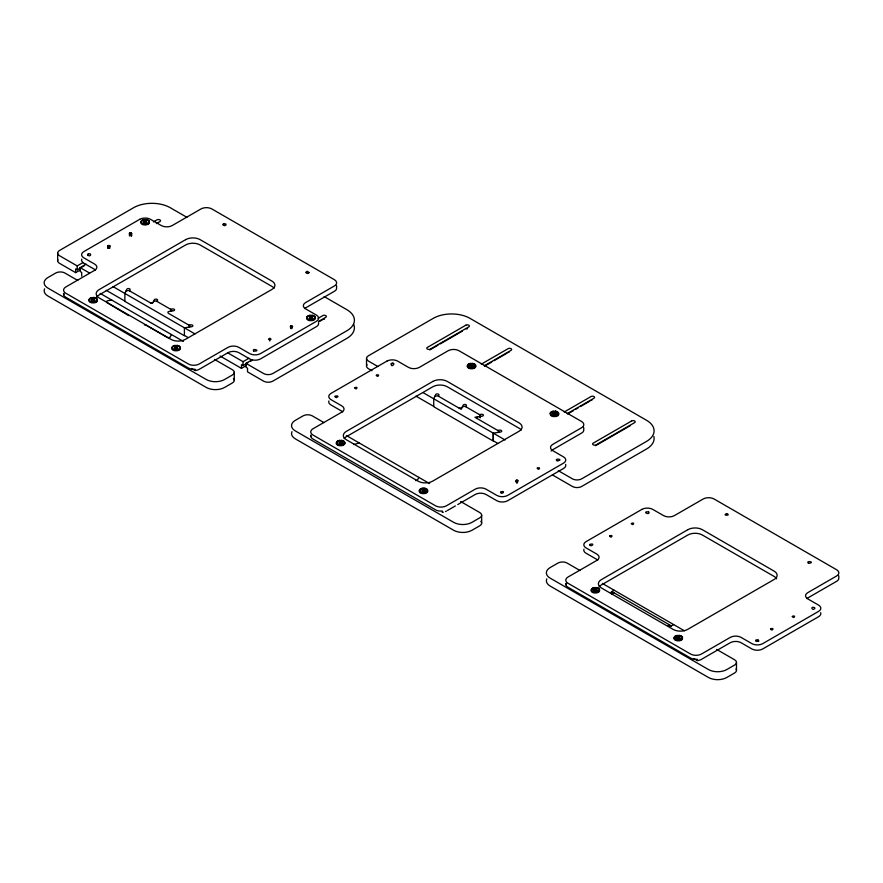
<?xml version="1.0" encoding="UTF-8"?>
<svg xmlns="http://www.w3.org/2000/svg" width="883" height="883" viewBox="0 0 883 883"><rect width="100%" height="100%" fill="white"/><g stroke="black" fill="none" stroke-linecap="round" stroke-linejoin="round"><path stroke-width="1.32" d="M318.454 322.626A7.649 4.415 0 0 1 316.379 326.655L260.496 358.917A7.649 4.415 0 0 1 249.679 358.917L238.863 352.67A7.649 4.415 0 0 0 228.046 352.67L199.194 369.326A7.649 4.415 0 0 1 195.088 370.551L195.088 369.237A7.649 4.415 0 0 1 188.388 368.001L65.795 297.229A7.649 4.415 0 0 1 63.664 293.355L63.664 294.679A7.649 4.415 0 0 1 63.951 294.028M310.827 436.478L310.827 435.164A7.649 4.415 0 0 0 312.957 439.028L435.551 509.811A7.649 4.415 0 0 0 442.262 511.036L442.262 512.361A7.649 4.415 0 0 0 443.387 512.195M497.725 430.44L499.601 430.142A1.689 0.971 0 0 1 501.665 430.838A1.689 0.971 0 0 1 500.473 432.03L493.255 433.145L493.255 440.76L497.979 443.487M820.671 612.67A7.649 4.415 0 0 1 818.596 616.698L762.713 648.961A7.649 4.415 0 0 1 751.897 648.961L741.08 642.714A7.649 4.415 0 0 0 730.263 642.714L701.422 659.369A7.649 4.415 0 0 1 697.305 660.594L697.305 659.281A7.649 4.415 0 0 1 690.605 658.045L568.012 587.272A7.649 4.415 0 0 1 565.882 583.398L565.882 584.723A7.649 4.415 0 0 1 566.632 583.442M336.335 443.365L336.489 442.725A4.327 2.494 0 0 1 337.604 441.632M344.8 442.78L344.657 443.961A4.327 2.494 0 0 1 341.633 445.694L339.447 445.705A4.15 2.395 0 0 1 336.478 443.994L336.489 442.184A4.327 2.494 0 0 1 339.514 440.451L341.699 440.44A4.15 2.395 0 0 1 344.668 442.151L344.8 443.321M467.328 366.39L467.482 365.761M475.794 365.805L475.639 366.445A4.327 2.494 0 0 1 472.626 368.189L470.429 368.189A4.15 2.395 0 0 1 467.46 366.478M550.44 413.034L550.418 414.293A4.15 2.395 0 0 0 553.387 416.014L555.584 416.003A4.327 2.494 0 0 0 558.597 414.259L558.608 412.99M550.44 413.575L550.418 414.833A4.15 2.395 0 0 0 553.387 416.555L555.584 416.544A4.327 2.494 0 0 0 558.597 414.8L558.608 413.531M674.7 637.029L674.689 638.155M353.653 444.535L359.293 443.001M308.984 272.814L307.361 273.465L305.606 272.417L307.361 271.401L309.127 272.45M500.495 492.317L500.639 491.875C506.136 490.12 502.361 494.866 500.639 492.714M589.689 544.8L589.833 544.358C595.628 542.648 591.433 547.35 589.833 545.164M755.539 640.55L755.682 640.12C761.113 638.21 757.338 643.111 755.682 640.926M814.435 607.57C810.164 605.793 811.808 611.213 814.81 608.685L814.81 607.879M129.558 290.86L130.066 289.779A1.689 0.971 0 0 0 128.874 288.586A1.689 0.971 0 0 0 126.81 289.271L124.878 293.443L124.878 301.379L184.404 335.739L184.404 327.814L191.622 326.699A1.689 0.971 0 0 0 192.814 325.507A1.689 0.971 0 0 0 190.75 324.812L188.874 325.11M126.048 290.904L128.874 290.463L150.761 303.024L152.858 302.703L154.282 299.845A1.689 0.971 0 0 1 156.346 299.16A1.689 0.971 0 0 1 157.538 300.352L157.031 301.434M171.434 334.547L170.011 337.394L167.671 337.637L146.026 325.165L144.404 324.911M438.409 396.191L438.917 395.109A1.689 0.971 0 0 0 437.725 393.917A1.689 0.971 0 0 0 435.661 394.602L433.73 398.774L433.73 406.71L493.255 441.07L493.255 433.145M418.829 477.372L417.394 480.22L415.584 480.606M465.882 406.765L466.39 405.683A1.689 0.971 0 0 0 465.198 404.491A1.689 0.971 0 0 0 463.134 405.176L461.202 409.348L437.725 395.794L434.911 396.235M153.532 301.478L156.114 300.926L171.247 309.646L171.677 310.584L170.485 311.269M461.952 407.725L459.138 408.156M462.383 406.809L464.977 406.257L480.098 414.977L480.54 415.915L479.348 416.599M87.98 254.028L88.532 253.785L87.616 255.154M107.825 245.684C107.141 249.094 112.925 244.679 107.825 245.684L107.825 248.344M129.459 233.189C128.775 236.611 134.558 232.196 129.459 233.189L129.459 235.849M253.84 351.191C261.71 351.125 251.986 347.604 253.465 350.915M391.037 363.542C390.937 368.973 397.008 362.052 391.588 363.354M143.73 222.317L144.768 220.849L146.203 221.07L146.578 222.759M143.73 221.456L145.54 222.505L146.578 221.898M145.54 222.991L146.578 222.384L146.203 221.556L143.73 221.942L144.106 222.77L145.54 222.505M186.942 217.35L170.242 207.704A25.905 14.956 0 0 0 133.609 207.704L59.569 250.452A6.479 3.742 0 0 0 59.569 255.739L77.207 265.926L83.168 262.494M153.41 221.931L156.986 219.867A2.075 1.192 0 0 1 159.911 219.867A2.075 1.192 0 0 1 159.911 221.567L156.335 223.631M81.7 276.136L81.7 272.428L80.143 271.534L80.143 267.615L86.093 264.183M80.397 269.9L75.651 272.637L75.651 268.94L77.207 269.845L84.36 265.717M91.755 300.297L92.803 298.829L94.227 299.05L94.613 300.739M91.755 299.436L93.565 300.485L94.613 299.878M174.691 347.317L177.163 346.931L177.538 348.244L175.728 347.196L174.691 347.803L175.066 348.63L174.691 347.317L174.691 348.178M175.066 348.145L177.538 347.759M309.558 318.057L310.606 316.589L312.03 316.809L312.416 318.498M309.558 317.196L311.368 318.244L312.416 317.637M227.792 352.869L243.035 361.666L248.995 358.233M318.046 318.366L322.803 315.617A2.075 1.192 0 0 1 325.739 315.617A2.075 1.192 0 0 1 325.739 317.306L318.597 321.434M353.509 323.973A25.905 14.956 0 0 1 346.809 338.41L272.77 381.158A6.479 3.742 0 0 1 263.609 381.158L247.527 371.875L247.527 368.167L245.971 367.273L245.971 363.354L251.92 359.922M246.225 365.639L241.478 368.377L241.478 364.679L243.035 365.584L247.803 362.836M250.187 361.456L252.56 360.076M319.238 321.589L322.803 319.525M429.745 349.955L437.891 345.242M440.22 343.906L462.339 331.136M346.313 436.71L432.847 386.754A10.199 5.883 0 0 1 447.273 386.754L519.094 428.222A10.199 5.883 0 0 1 521.246 430.043M470.131 365.286L472.604 364.911L472.99 365.728L471.941 366.82L470.507 366.6L470.131 365.286L470.507 366.975M470.131 365.783L472.604 365.396L472.99 366.224M339.138 443.123L340.187 441.666L341.622 441.886L341.997 443.564M470.507 366.114L472.99 365.728M339.138 442.262L339.525 443.089L341.997 442.703M481.312 364.138L508.089 348.675A2.075 1.192 0 0 1 511.025 348.675A2.075 1.192 0 0 1 511.025 350.363L484.248 365.827M484.811 366.037L491.787 361.997M494.116 360.65L506.93 353.266M553.089 413.101L553.464 414.414L553.089 413.101L555.562 412.725L555.948 414.039L554.899 414.635L555.948 413.542M553.089 413.597L555.562 413.211L555.948 414.039M422.074 491.003L423.123 489.535L424.546 489.756L424.933 491.445M422.074 490.142L423.884 491.191L424.933 490.584M564.226 412.008L591.003 396.544A2.075 1.192 0 0 1 593.939 396.544A2.075 1.192 0 0 1 593.939 398.244L567.162 413.697M567.725 413.906L573.542 410.54M575.871 409.193L578.199 407.858M580.528 406.511L589.844 401.136M447.394 510.54L455.363 505.937M457.736 504.568L475.209 494.48A7.649 4.415 0 0 1 486.025 494.48L496.842 500.727A7.649 4.415 0 0 0 507.659 500.727L563.553 468.454A7.649 4.415 0 0 0 565.628 464.425M595.572 445.694L630.495 425.529M593.972 590.341L595.021 588.873L596.455 589.093L596.831 590.407L594.358 590.793L593.972 589.965L595.021 589.369L596.831 590.407M593.972 589.48L594.358 590.308L596.831 589.921M614.126 590.219L611.842 591.544A1.645 0.949 0 0 0 611.621 592.99A1.645 0.949 0 0 0 614.126 592.868M669.082 624.59A1.667 0.96 0 0 0 668.773 626.091A1.667 0.96 0 0 0 671.367 625.915L673.652 624.59M676.908 638.221L677.945 636.753L679.38 636.974L679.755 638.663M676.908 637.36L677.283 638.188L679.755 637.802M678.718 638.895L679.755 638.288L679.38 637.46L676.908 637.846L677.283 638.674L678.718 638.409M223.741 223.609C220.22 225.121 226.909 226.754 226.059 224.127L223.741 223.631L224.437 223.554M290.827 325.937C288.079 328.796 296.07 326.246 290.827 325.937L290.827 328.597M516.367 480.231C513.608 483.089 521.61 480.54 516.367 480.231L516.367 482.891M758 641.488L758.916 640.959M188.807 327.129L190 326.445L189.558 325.507L168.145 313.145C166.258 310.805 172.726 311.18 173.311 310.838A1.689 0.971 0 0 0 174.503 309.646A1.689 0.971 0 0 0 172.439 308.951L170.562 309.249M477.758 416.842L476.566 417.538L476.997 418.476M497.659 432.46L498.851 431.776L498.42 430.838L474.944 417.284L482.162 416.169A1.689 0.971 0 0 0 483.354 414.977A1.689 0.971 0 0 0 481.29 414.282L479.414 414.58M111.909 300.176C111.324 300.518 104.856 300.154 106.755 302.483L128.653 315.617M224.437 225.584L225.143 225.496M88.532 253.818C91.964 252.803 90.96 257.229 87.98 255.441M306.666 271.511L307.361 271.434M307.361 273.465L308.068 273.377M92.141 299.613L94.084 299.834M269.757 338.355C265.308 340.087 274.194 340.087 269.757 338.355L269.757 341.015M470.904 365.407L472.306 365.441M470.904 365.441L471.61 365.352M336.401 397.571C341.953 395.264 330.827 395.507 336.401 397.538M726.654 513.564C721.212 515.882 732.106 515.672 726.654 513.597M808.883 563.387C816.058 562.029 805.208 560.23 808.342 563.211M594.358 589.656L596.665 590.153M146.159 219.569L144.095 219.635A4.327 2.494 0 0 0 141.07 221.379L141.059 222.648A4.15 2.395 0 0 0 144.028 224.359L146.214 224.348A4.327 2.494 0 0 0 149.238 222.604M96.865 299.282A4.15 2.395 0 0 1 97.285 299.867L97.262 301.136A4.327 2.494 0 0 1 94.249 302.869L92.064 302.88A4.15 2.395 0 0 1 89.084 301.169L89.106 299.359A4.327 2.494 0 0 1 92.119 297.615L94.194 297.549M553.453 411.831L555.639 411.82M339.514 440.992L341.699 440.981M595.44 587.57L594.336 587.659A4.327 2.494 0 0 0 591.323 589.403L591.312 590.672A4.15 2.395 0 0 0 594.281 592.383L596.466 592.372A4.327 2.494 0 0 0 599.48 590.628L599.502 589.369A4.15 2.395 0 0 0 596.533 587.648L594.458 587.603A3.852 2.219 0 0 0 591.776 589.16L591.753 590.285A3.687 2.13 0 0 0 594.402 591.809L596.356 591.798A3.852 2.219 0 0 0 599.038 590.252L599.049 589.127A3.687 2.13 0 0 0 596.411 587.592M677.272 636.08L679.457 636.069A4.15 2.395 0 0 1 680.473 636.312M145.187 219.547L146.28 219.624A4.15 2.395 0 0 1 149.249 221.346L149.238 223.145A4.327 2.494 0 0 1 146.214 224.889L144.028 224.9A4.15 2.395 0 0 1 141.059 223.189L141.07 221.92A4.327 2.494 0 0 1 142.185 220.816M93.223 297.527L94.315 297.604A4.15 2.395 0 0 1 97.285 299.326L97.262 300.584A4.327 2.494 0 0 1 94.249 302.328L92.064 302.339A4.15 2.395 0 0 1 89.084 300.628L88.951 299.999M309.977 319.525L311.931 319.514A3.852 2.219 0 0 0 314.613 317.957L314.635 316.831M470.551 367.615L472.504 367.604A3.852 2.219 0 0 0 475.186 366.059L475.209 364.933M555.639 411.279L553.453 411.29A3.687 2.13 0 0 0 550.882 412.803L550.871 413.906A3.687 2.13 0 0 0 553.509 415.429L555.462 415.418A3.852 2.219 0 0 0 558.144 413.873L558.166 412.747M392.284 363.277L392.979 363.321M391.588 365.22L392.284 365.308M175.761 347.383L176.468 347.494M555.23 413.321L553.84 413.288L555.782 413.531M557.438 460.948C564.778 459.436 553.619 457.869 556.897 460.771M677.978 637.427L679.601 638.034M553.464 413.928L554.899 414.149M648.575 511.809C641.091 511.412 650.009 515.727 648.95 512.129M324.138 296.567L346.809 309.646A25.905 14.956 0 0 1 346.809 330.805L272.77 373.542A6.479 3.742 0 0 1 263.609 373.542L245.971 363.354M377.924 366.555L368.421 361.07A6.479 3.742 0 0 1 368.421 355.783L433.299 318.333A25.905 14.956 0 0 1 469.933 318.333L646.499 420.264A25.905 14.956 0 0 1 646.499 441.423L581.621 478.873A6.479 3.742 0 0 1 572.471 478.873L558.277 470.683M423.045 392.604L505.076 439.966M371.986 370.739L368.421 368.686A6.479 3.742 0 0 1 367.019 364.613M415.915 396.103L433.73 406.39M552.372 474.888L572.471 486.489A6.479 3.742 0 0 0 581.621 486.489L646.499 449.028A25.905 14.956 0 0 0 653.873 436.5M80.143 267.615L89.558 273.057M113.101 286.644L194.955 333.906M75.651 272.637L59.569 263.355A6.479 3.742 0 0 1 57.892 259.745M106.203 290.275L124.878 301.059M184.404 335.43L187.969 337.483M220.077 356.026L241.478 368.377M77.814 280.496L64.889 273.024A6.479 3.742 0 0 0 55.728 273.024L47.947 277.527A12.947 7.472 0 0 0 47.947 288.101L206.269 379.502A12.947 7.472 0 0 0 224.591 379.502L232.372 375.01A6.479 3.742 0 0 0 232.372 369.723L214.448 359.381M100.154 293.388L183.388 341.445M324.028 422.637L312.273 415.86A6.479 3.742 0 0 0 303.112 415.86L295.33 420.352A12.947 7.472 0 0 0 295.33 430.926L453.652 522.339A12.947 7.472 0 0 0 471.975 522.339L479.756 517.835A6.479 3.742 0 0 0 479.756 512.548L460.639 501.511M346.368 435.54L429.579 483.575M580.032 570.539L567.107 563.067A6.479 3.742 0 0 0 557.946 563.067L550.164 567.57A12.947 7.472 0 0 0 550.164 578.144L708.486 669.546A12.947 7.472 0 0 0 726.808 669.546L734.59 665.054A6.479 3.742 0 0 0 734.59 659.767L716.665 649.424M602.372 583.431L684.413 630.793M671.367 625.915L611.842 591.544L611.842 594.182M191.512 368.487L195.088 370.551M693.729 658.53L697.305 660.594M312.416 318.123L310.606 317.085L309.933 318.023M94.613 300.363L92.803 299.326L92.141 300.264M674.104 637.912L674.237 638.552A4.15 2.395 0 0 0 677.206 640.263L679.391 640.252A4.327 2.494 0 0 0 682.416 638.508L682.427 637.25A4.15 2.395 0 0 0 679.457 635.528L677.272 635.539A4.327 2.494 0 0 0 674.248 637.283L674.237 639.093A4.15 2.395 0 0 0 677.206 640.804L679.391 640.793A4.327 2.494 0 0 0 682.416 639.049L682.427 637.791A4.15 2.395 0 0 0 681.345 636.698M467.913 366.092L467.924 364.966A3.852 2.219 0 0 1 470.606 363.41M307.339 317.99L307.35 316.865A3.852 2.219 0 0 1 310.032 315.319M180.353 348.377L180.209 347.747A4.15 2.395 0 0 0 179.801 347.151M149.393 222.516L149.249 221.887A4.15 2.395 0 0 0 148.167 220.794M148.797 221.092L148.786 222.218A3.852 2.219 0 0 1 146.103 223.774L144.15 223.785A3.852 2.219 0 0 1 141.357 222.185M141.512 222.251L141.523 221.125A3.852 2.219 0 0 1 144.205 219.58M736.488 662.416L736.488 670.34M679.38 636.974L679.38 637.835M677.945 636.753L677.945 637.614M596.455 589.093L596.455 589.954M595.021 588.873L595.021 589.734M594.358 590.308L594.358 591.168M555.562 412.725L555.562 413.586M554.138 412.504L554.138 413.365M517.471 480.231L517.471 482.891M516.919 480.164L516.919 482.824M481.654 515.197L481.654 523.122M480.286 415.098L480.286 417.747M480.098 414.977L480.098 417.615M472.604 364.911L472.604 365.761M471.18 364.69L471.18 365.54M424.546 489.756L424.546 490.617M423.884 491.191L424.933 491.069L424.546 490.253L423.123 490.032L422.449 490.97M423.123 489.535L423.123 490.396M366.522 358.432L366.522 366.048M341.622 441.886L341.622 442.736M340.959 443.31L341.997 443.2L341.622 442.372L340.187 442.151L339.525 443.089M340.187 441.666L340.187 442.515M312.03 316.809L312.03 317.67M310.606 316.589L310.606 317.45M291.942 325.937L291.942 328.597M291.39 325.871L291.39 328.531M243.035 361.666L243.035 365.584M234.271 372.372L234.271 380.297M177.163 346.931L177.163 347.792M175.728 346.71L175.728 347.571M146.203 221.07L146.203 221.931M144.768 220.849L144.768 221.71M144.106 222.284L144.106 223.134M131.589 233.322L131.589 235.971M131.446 233.189L131.446 235.849M131.004 233.024L131.004 235.684M130.452 232.957L130.452 235.618M129.889 233.024L129.889 235.684M109.812 245.684L109.812 248.344M109.371 245.507L109.371 248.167M108.819 245.441L108.819 248.101M108.256 245.507L108.256 248.167M94.227 299.05L94.227 299.911M92.803 298.829L92.803 299.69M77.207 265.926L77.207 269.845M57.671 253.101L57.671 260.717M776.654 578.84A10.199 5.883 0 0 0 774.148 576.456L702.316 534.988A10.199 5.883 0 0 0 687.901 534.988L601.367 584.954A10.199 5.883 0 0 0 599.215 586.776M583.961 549.182A7.649 4.415 0 0 0 586.036 553.211L596.853 559.447A7.649 4.415 0 0 1 597.747 560.076M806.885 598.586A7.649 4.415 0 0 1 807.779 597.957L836.62 581.312A7.649 4.415 0 0 0 838.751 578.939L838.751 577.614A7.649 4.415 0 0 0 838.508 575.528M546.809 578.851A12.947 7.472 0 0 0 550.164 586.069L708.486 677.482A12.947 7.472 0 0 0 726.808 677.482L734.59 672.989A6.479 3.742 0 0 0 735.992 668.917M674.248 637.824A4.327 2.494 0 0 1 676.246 636.334M674.535 638.089A3.852 2.219 0 0 0 677.283 639.689L679.281 639.678A3.852 2.219 0 0 0 681.963 638.122L681.974 636.996A3.852 2.219 0 0 0 679.226 635.385M674.546 636.941A3.852 2.219 0 0 1 677.228 635.396M677.592 637.956A1.269 0.728 0 0 1 679.137 637.979M596.533 588.199A4.15 2.395 0 0 1 597.548 588.431M598.42 588.818A4.15 2.395 0 0 1 599.502 589.91L599.48 591.18A4.327 2.494 0 0 1 596.466 592.912L594.281 592.923A4.15 2.395 0 0 1 591.312 591.213L591.323 589.943A4.327 2.494 0 0 1 594.336 588.199M594.425 590.208A1.269 0.728 0 0 1 596.433 590.241M473.707 364.249A4.15 2.395 0 0 0 472.681 364.006L470.496 364.017A4.327 2.494 0 0 0 469.469 364.26M474.579 364.624A4.15 2.395 0 0 1 475.242 365.132A3.852 2.219 0 0 0 472.604 363.41M467.913 365.165A4.327 2.494 0 0 1 468.586 364.657M470.518 367.615A3.852 2.219 0 0 1 467.758 366.026M470.529 365.937A1.269 0.728 0 0 1 472.714 366.07M342.714 441.213A4.15 2.395 0 0 1 344.668 442.692M344.657 443.421A4.327 2.494 0 0 1 341.633 445.153L339.447 445.164A4.15 2.395 0 0 1 336.478 443.454M339.624 440.385A3.852 2.219 0 0 0 336.942 441.941L336.92 443.067A3.687 2.13 0 0 0 339.569 444.591L341.522 444.579A3.852 2.219 0 0 0 344.204 443.034L344.215 441.908A3.687 2.13 0 0 0 341.578 440.374M339.834 442.858A1.269 0.728 0 0 1 341.092 442.791M328.906 400.937A7.649 4.415 0 0 0 330.993 404.966L341.809 411.213A7.649 4.415 0 0 1 342.703 411.831M551.124 451.092A7.649 4.415 0 0 1 552.736 449.723L581.577 433.067A7.649 4.415 0 0 0 583.707 430.694L583.707 429.37A7.649 4.415 0 0 0 583.453 427.284M446.368 511.136A7.649 4.415 0 0 1 445.485 511.566M344.16 438.542A10.199 5.883 0 0 1 344.613 438.023M345.121 437.538A10.199 5.883 0 0 1 345.695 437.107M555.473 411.379A4.15 2.395 0 0 1 558.442 413.089M556.489 412.162A4.15 2.395 0 0 1 558.442 413.63M550.264 412.935A4.327 2.494 0 0 1 553.277 411.191M550.264 413.476A4.327 2.494 0 0 1 552.25 411.975M555.407 411.136A3.852 2.219 0 0 1 558.166 412.725M553.707 413.619A1.269 0.728 0 0 1 555.495 413.719M425.65 489.094A4.15 2.395 0 0 1 426.522 489.48M427.184 489.988A4.15 2.395 0 0 1 427.593 490.573L427.582 491.831A4.327 2.494 0 0 1 424.568 493.575L422.372 493.586A4.15 2.395 0 0 1 419.403 491.875L419.425 490.606A4.327 2.494 0 0 1 419.855 490.021M420.529 489.502A4.327 2.494 0 0 1 421.412 489.116M291.975 431.632A12.947 7.472 0 0 0 295.33 438.851L453.652 530.264A12.947 7.472 0 0 0 471.975 530.264L479.756 525.771A6.479 3.742 0 0 0 480.782 521.257M153.101 302.394A1.711 0.982 0 0 1 150.287 302.825M313.134 316.147A4.15 2.395 0 0 1 315.076 317.626L315.065 318.884A4.327 2.494 0 0 1 312.052 320.628L309.856 320.639A4.15 2.395 0 0 1 306.887 318.929L306.909 317.659A4.327 2.494 0 0 1 309.922 315.915M309.944 319.525A3.852 2.219 0 0 1 307.185 317.935M312.03 315.308A3.852 2.219 0 0 1 314.789 316.898M311.114 317.549A1.269 0.728 0 0 1 312.251 318.344M178.256 346.268A4.15 2.395 0 0 1 179.128 346.655M180.198 348.465A4.327 2.494 0 0 1 177.174 350.209L174.989 350.22A4.15 2.395 0 0 1 172.019 348.509L172.03 347.24A4.327 2.494 0 0 1 175.055 345.496L177.24 345.485A4.15 2.395 0 0 1 180.209 347.207L180.198 349.006A4.327 2.494 0 0 1 177.174 350.75L174.989 350.761A4.15 2.395 0 0 1 172.019 349.05L172.03 347.781A4.327 2.494 0 0 1 172.461 347.185M173.145 346.677A4.327 2.494 0 0 1 174.028 346.291M175.165 345.441A3.852 2.219 0 0 0 172.483 346.986L172.472 348.112A3.687 2.13 0 0 0 175.11 349.646L177.064 349.635A3.852 2.219 0 0 0 179.746 348.079L179.757 346.953A3.687 2.13 0 0 0 177.119 345.43M174.867 348.388A1.269 0.728 0 0 1 176.324 347.781M44.591 288.807A12.947 7.472 0 0 0 47.947 296.026L206.269 387.438A12.947 7.472 0 0 0 224.591 387.438L232.372 382.946A6.479 3.742 0 0 0 233.399 378.432M274.072 288.244A10.199 5.883 0 0 0 271.931 286.412L200.099 244.944A10.199 5.883 0 0 0 185.684 244.944L99.15 294.911A10.199 5.883 0 0 0 96.633 297.284M81.744 259.138A7.649 4.415 0 0 0 83.819 263.167L94.636 269.403A7.649 4.415 0 0 1 95.53 270.032M304.668 308.542A7.649 4.415 0 0 1 305.562 307.913L334.403 291.269A7.649 4.415 0 0 0 336.533 288.896L336.533 287.571A7.649 4.415 0 0 0 336.291 285.485M95.331 298.388A4.15 2.395 0 0 1 96.203 298.774M89.106 299.9A4.327 2.494 0 0 1 89.536 299.315M90.221 298.807A4.327 2.494 0 0 1 91.104 298.41M92.13 297.648A3.687 2.13 0 0 0 89.558 299.138L89.536 300.242A3.687 2.13 0 0 0 92.185 301.765L94.128 301.754A3.852 2.219 0 0 0 96.821 300.209L96.832 299.083A3.852 2.219 0 0 0 94.073 297.461M147.295 220.408A4.15 2.395 0 0 0 146.28 220.165L144.095 220.176A4.327 2.494 0 0 0 143.068 220.43M146.203 219.569A3.852 2.219 0 0 1 148.951 221.158M144.128 222.108A1.269 0.728 0 0 1 146.137 222.075M591.003 400.463A2.075 1.192 0 0 1 591.93 400.154M466.268 328.929A2.075 1.192 0 0 1 467.571 328.774M508.089 352.593A2.075 1.192 0 0 1 509.016 352.284M323.741 319.216A2.075 1.192 0 0 1 324.547 319.182M306.909 317.118L306.887 318.388A4.15 2.395 0 0 0 309.856 320.099L312.052 320.087A4.327 2.494 0 0 0 315.065 318.344L315.076 317.085A4.15 2.395 0 0 0 312.107 315.363L309.922 315.374A4.327 2.494 0 0 0 306.909 317.118M419.425 490.065L419.403 491.334A4.15 2.395 0 0 0 422.372 493.045L424.568 493.034A4.327 2.494 0 0 0 427.582 491.29L427.593 490.032A4.15 2.395 0 0 0 424.624 488.31L422.438 488.321A4.327 2.494 0 0 0 419.425 490.065M419.866 489.811L419.855 490.937A3.687 2.13 0 0 0 422.493 492.471L424.447 492.46A3.852 2.219 0 0 0 427.129 490.904L427.151 489.778A3.687 2.13 0 0 0 424.502 488.255L422.549 488.266A3.852 2.219 0 0 0 419.866 489.811M467.482 365.209L467.46 367.019A4.15 2.395 0 0 0 470.429 368.73L472.626 368.73A4.327 2.494 0 0 0 475.639 366.986L475.65 365.176A4.15 2.395 0 0 0 472.681 363.465L470.496 363.476A4.327 2.494 0 0 0 467.482 365.209M354.701 387.736C356.07 391.136 359.006 385.672 354.701 387.736M376.335 375.242C377.703 378.652 380.639 373.178 376.335 375.242M537.261 468.167C538.63 471.566 541.577 466.092 537.261 468.167M609.745 535.97C611.113 539.381 614.06 533.906 609.745 535.97M631.378 523.487C632.747 526.886 635.694 521.423 631.378 523.487M770.682 628.895C772.051 632.294 774.998 626.82 770.682 628.895M792.316 616.4C793.685 619.8 796.632 614.336 792.316 616.4M139.713 219.337L83.819 251.6A7.649 4.415 0 0 0 83.819 257.847L94.636 264.083A7.649 4.415 0 0 1 94.636 270.33L65.795 286.986A7.649 4.415 0 0 0 65.795 293.233L188.388 364.006A7.649 4.415 0 0 0 199.194 364.006L228.046 347.35A7.649 4.415 0 0 1 238.863 347.35L249.679 353.597A7.649 4.415 0 0 0 260.496 353.597L316.379 321.335A7.649 4.415 0 0 0 316.379 315.088L305.562 308.84A7.649 4.415 0 0 1 305.562 302.604L334.403 285.949A7.649 4.415 0 0 0 334.403 279.701L211.821 208.929A7.649 4.415 0 0 0 201.004 208.929L172.163 225.573A7.649 4.415 0 0 1 161.346 225.573L150.529 219.337A7.649 4.415 0 0 0 139.713 219.337M185.684 239.624L99.15 289.591A10.199 5.883 0 0 0 99.15 297.913L170.971 339.381A10.199 5.883 0 0 0 185.397 339.381L271.931 289.425A10.199 5.883 0 0 0 271.931 281.103L200.099 239.624A10.199 5.883 0 0 0 185.684 239.624M386.875 361.136L330.993 393.399A7.649 4.415 0 0 0 330.993 399.646L341.809 405.893A7.649 4.415 0 0 1 341.809 412.14L312.957 428.796A7.649 4.415 0 0 0 312.957 435.032L435.551 505.816A7.649 4.415 0 0 0 446.368 505.816L475.209 489.16A7.649 4.415 0 0 1 486.025 489.16L496.842 495.407A7.649 4.415 0 0 0 507.659 495.407L563.553 463.134A7.649 4.415 0 0 0 563.553 456.897L552.736 450.65A7.649 4.415 0 0 1 552.736 444.403L581.577 427.747A7.649 4.415 0 0 0 581.577 421.5L458.983 350.728A7.649 4.415 0 0 0 448.167 350.728L419.326 367.383A7.649 4.415 0 0 1 408.509 367.383L397.692 361.136A7.649 4.415 0 0 0 386.875 361.136M465.838 325.198L427.416 347.383A2.075 1.192 0 0 0 427.416 349.072A2.075 1.192 0 0 0 430.341 349.072L468.763 326.898A2.075 1.192 0 0 0 468.763 325.198A2.075 1.192 0 0 0 465.838 325.198M432.847 381.434L346.313 431.39A10.199 5.883 0 0 0 346.313 439.723L418.145 481.191A10.199 5.883 0 0 0 432.56 481.191L519.094 431.235A10.199 5.883 0 0 0 519.094 422.902L447.273 381.434A10.199 5.883 0 0 0 432.847 381.434M631.665 420.948L593.244 443.123A2.075 1.192 0 0 0 593.244 444.822A2.075 1.192 0 0 0 596.168 444.822L634.59 422.637A2.075 1.192 0 0 0 634.59 420.948A2.075 1.192 0 0 0 631.665 420.948M641.93 509.381L586.036 541.643A7.649 4.415 0 0 0 586.036 547.89L596.853 554.127A7.649 4.415 0 0 1 596.853 560.374L568.012 577.029A7.649 4.415 0 0 0 568.012 583.277L690.605 654.049A7.649 4.415 0 0 0 701.422 654.049L730.263 637.394A7.649 4.415 0 0 1 741.08 637.394L751.897 643.641A7.649 4.415 0 0 0 762.713 643.641L818.596 611.378A7.649 4.415 0 0 0 818.596 605.131L807.779 598.884A7.649 4.415 0 0 1 807.779 592.648L836.62 575.992A7.649 4.415 0 0 0 836.62 569.745L714.038 498.972A7.649 4.415 0 0 0 703.221 498.972L674.38 515.617A7.649 4.415 0 0 1 663.563 515.617L652.747 509.381A7.649 4.415 0 0 0 641.93 509.381M687.901 529.668L601.367 579.634A10.199 5.883 0 0 0 601.367 587.957L673.188 629.424A10.199 5.883 0 0 0 687.614 629.424L774.148 579.469A10.199 5.883 0 0 0 774.148 571.146L702.316 529.668A10.199 5.883 0 0 0 687.901 529.668"/></g></svg>
